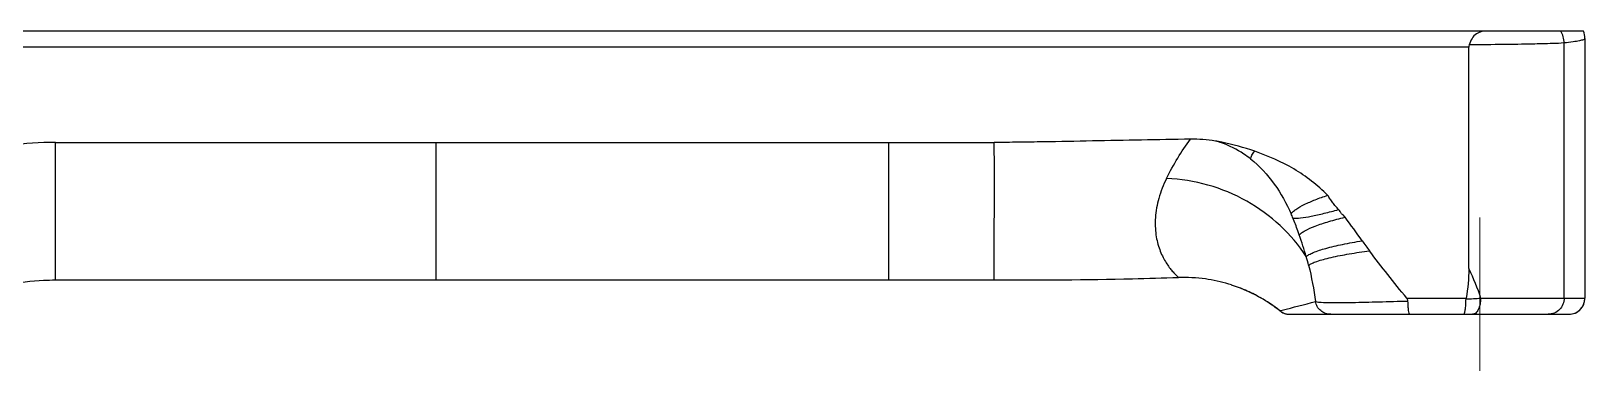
# Model space of a CAD drawing. Extents: x 0 to 1693, y 0 to 1240.
# Drawn here: x 295.5 to 391.5, y 351.3 to 372.3 of the extents above; entities that cross this region are included whole.
import ezdxf

# ---------------------------------------------------------------- set-up
doc = ezdxf.new("R2010")
doc.units = 0
doc.header["$LTSCALE"] = 14
doc.header["$MEASUREMENT"] = 0
doc.linetypes.add('CENTER', pattern=[2, 1.25, -0.25, 0.25, -0.25])
doc.layers.get('0').update_dxf_attribs({"linetype": 'CONTINUOUS'})
doc.layers.add('MODEL', color=7, linetype='CONTINUOUS')

msp = doc.modelspace()

# ---------------------------------------------------------------- linework, layer by layer
at = {"color": 1, "linetype": 'CENTER', "lineweight": 5}
msp.add_line((384.998, 351.327), (384.998, 360.8), dxfattribs=at)
at = {"layer": 'MODEL', "color": 7, "linetype": 'Continuous'}
for p, q in [((391.421, 372.327), (230.998, 372.327)), ((390.215, 366.427), (390.215, 371.593)), ((391.496, 371.863), (391.499, 355.827)), ((384.323, 357.647), (384.323, 371.327)), ((390.216, 355.827), (390.215, 366.427)), ((296.994, 365.443), (355.002, 365.443)), ((354.997, 356.931), (296.998, 356.931)), ((373.265, 354.827), (390.501, 354.827))]:
    msp.add_line(p, q, dxfattribs=at)
at = {"layer": 'MODEL', "color": 9, "linetype": 'Continuous'}
for p, q in [((384.323, 371.327), (293.932, 371.327)), ((296.998, 356.927), (296.996, 365.443)), ((320.497, 365.443), (320.497, 356.927)), ((348.497, 356.927), (348.497, 365.443)), ((380.491, 355.827), (384.159, 355.827)), ((385.058, 355.827), (390.216, 355.827)), ((390.219, 355.827), (391.501, 355.827)), ((391.499, 355.827), (391.501, 355.827))]:
    msp.add_line(p, q, dxfattribs=at)
for centre, radius, start, end in [((390.103, 371.861), 1.393, 0.08537, 19.55891), ((381.577, 405.471), 49.766, 272.96825, 274.01167)]:
    msp.add_arc(centre, radius, start, end, dxfattribs=at)
at = {"layer": 'MODEL', "color": 7, "linetype": 'Continuous'}
for centre, radius, start, end in [((390.105, 371.87), 1.393, 0.07568, 19.17013), ((367.269, 356.857), 8.789, 80.82468, 90.90113), ((366.657, 353.861), 11.845, 78.31448, 80.21306), ((367.257, 360.18), 5.537, 71.09679, 75.20709), ((365.735, 349.379), 16.421, 70.92389, 78.32925), ((363.173, 356.506), 11.135, 22.54581, 23.95447), ((326.73, 323.291), 62.477, 35.27092, 36.92168), ((345.591, 349.883), 29.929, 16.51953, 19.2035), ((419.293, 389.201), 51.154, 215.67563, 216.52654), ((360.16, 354.329), 14.697, 13.87653, 16.05314), ((366.744, 347.576), 9.522, 82.10229, 92.13533), ((366.748, 347.616), 9.482, 81.01523, 82.09251), ((366.741, 347.581), 9.518, 72.07843, 81.00874), ((366.744, 347.594), 9.504, 68.93222, 72.07062), ((366.765, 347.636), 9.454, 68.13673, 68.95983), ((366.717, 347.546), 9.559, 51.66186, 68.88109), ((366.734, 347.56), 9.537, 62.07704, 68.13129), ((366.76, 347.61), 9.481, 54.4473, 62.0755), ((366.716, 347.55), 9.555, 51.64707, 54.44066), ((390.501, 355.827), 1, 270.00006, 0.0084), ((390.499, 355.827), 1, 270.11674, 0.0089), ((373.267, 355.831), 1.004, 231.70913, 244.44523), ((373.265, 355.827), 1, 231.64781, 270), ((373.264, 355.824), 0.997, 244.46002, 245.86811), ((373.266, 355.828), 1.001, 245.88057, 257.24167), ((373.265, 355.829), 1.001, 257.26139, 261.89858), ((373.266, 355.829), 1.002, 261.89221, 270.04317)]:
    msp.add_arc(centre, radius, start, end, dxfattribs=at)
for points, start_tangent, end_tangent in [([(385.515, 372.327), (384.792, 372.153), (384.526, 371.878), (384.346, 371.474)], (-1, 0), (-0.299275, -0.954167)), ([(384.346, 371.474), (384.323, 371.327)], (-0.299275, -0.954167), (0, -1)), ([(296.994, 365.443), (294.196, 365.266), (291.436, 364.777), (286.155, 362.917), (281.505, 359.806), (279.571, 357.775), (277.977, 355.468)], (-0.999991, 0.004352), (-0.50303, -0.864269)), ([(367.131, 365.645), (361.066, 365.535), (358.034, 365.481), (356.518, 365.46), (355.002, 365.443)], (-0.999874, -0.015871), (-0.999989, -0.004722)), ([(370.838, 364.434), (370.43, 364.731), (369.051, 365.418)], (-0.785905, 0.618348), (-0.946206, 0.323565)), ([(375.605, 362.18), (373.515, 363.806), (371.101, 364.898)], (-0.70026, 0.713888), (-0.945239, 0.32638)), ([(370.838, 364.434), (372.305, 362.877), (373.348, 361.027)], (0.785905, -0.618348), (0.4066, -0.913606)), ([(373.348, 361.027), (373.461, 361.164), (373.641, 361.31), (374.163, 361.61), (374.836, 361.905), (375.605, 362.18)], (0.497238, 0.867614), (0.950222, 0.311574)), ([(376.281, 361.299), (376.094, 361.505), (375.916, 361.72), (375.835, 361.832), (375.758, 361.948), (375.684, 362.066), (375.605, 362.18)], (-0.631192, 0.775626), (-0.695302, 0.718718)), ([(376.679, 360.823), (376.577, 360.942), (376.518, 360.993), (376.453, 361.038), (376.412, 361.105), (376.373, 361.172), (376.281, 361.299)], (-0.600979, 0.799265), (-0.623339, 0.781952)), ([(373.854, 359.728), (373.759, 359.994), (373.456, 360.775)], (-0.328157, 0.944623), (-0.384007, 0.92333)), ([(380.491, 355.827), (379.323, 357.278), (378.187, 358.755)], (-0.636639, 0.771162), (-0.595932, 0.803035)), ([(374.428, 357.854), (374.861, 355.613)], (0.241375, -0.970432), (0.147614, -0.989045)), ([(384.323, 357.647), (384.159, 355.827)], (0.000568, -1), (-0.186105, -0.98253)), ([(296.997, 356.927), (296.272, 356.909), (293.993, 356.649)], (-1, -0.000002), (-0.985019, -0.172444)), ([(366.39, 357.086), (363.545, 357.002), (354.997, 356.927)], (-0.999317, -0.036956), (-1, 0)), ([(375.793, 354.827), (375.468, 354.885), (375.18, 355.051), (374.963, 355.307), (374.863, 355.614)], (-1, 0), (-0.11872, 0.992928)), ([(380.568, 355.647), (380.491, 355.827)], (-0.020868, 0.999782), (-0.636639, 0.771162)), ([(380.683, 354.827), (380.663, 354.842), (380.643, 354.887), (380.608, 355.058), (380.582, 355.322), (380.568, 355.647)], (-1, -0.000216), (-0.020868, 0.999782)), ([(384, 354.827), (384.058, 354.897), (384.107, 355.099), (384.14, 355.405), (384.154, 355.772)], (1, 0.000082), (0.008084, 0.999967)), ([(384.159, 355.827), (384.156, 355.772)], (-0.186105, -0.98253), (0.202053, -0.979375)), ([(390.219, 355.827), (389.93, 355.12), (389.232, 354.827)], (0.00008, -1), (-1, -0.000195))]:
    msp.add_spline(points, degree=3, dxfattribs=dict(at, start_tangent=start_tangent, end_tangent=end_tangent))
at = {"layer": 'MODEL', "color": 9, "linetype": 'Continuous'}
for points, start_tangent, end_tangent in [([(390.215, 371.593), (389.509, 371.556), (388.242, 371.523), (386.487, 371.495), (384.346, 371.474)], (-0.995703, -0.092609), (-0.999974, -0.007185)), ([(390.215, 371.593), (390.004, 372.327)], (-0.002712, 0.999996), (-0.528098, 0.849184)), ([(391.498, 371.863), (391.476, 371.829), (391.414, 371.795), (391.172, 371.727), (390.772, 371.66), (390.215, 371.593)], (-0.069993, -0.997547), (-0.9945, -0.104739)), ([(354.998, 356.927), (354.998, 356.938), (354.998, 356.971), (354.998, 357.024), (354.998, 357.096), (354.998, 357.187), (354.998, 357.297), (354.998, 357.567), (354.997, 357.904), (354.995, 358.303), (354.994, 358.764), (354.996, 359.285), (355.008, 360.5), (355.019, 361.938), (355.017, 363.59), (355.002, 365.443)], (0.936672, 0.350209), (-0.010713, 0.999943)), ([(365.656, 363.223), (366.341, 364.482), (367.129, 365.645)], (0.437386, 0.899274), (0.612257, 0.790659)), ([(369.051, 365.418), (369.056, 365.46)], (0.067569, 0.997715), (0.180069, 0.983654)), ([(370.838, 364.434), (370.926, 364.65), (371.101, 364.898)], (0.197573, 0.980288), (0.637845, 0.770164)), ([(365.656, 363.223), (365.173, 361.986), (364.964, 360.798), (364.998, 359.731), (365.226, 358.822), (365.391, 358.432), (365.577, 358.088), (365.772, 357.791), (365.964, 357.545), (366.143, 357.35), (366.28, 357.206), (366.326, 357.155), (366.361, 357.117), (366.385, 357.094), (366.398, 357.087)], (-0.445808, -0.895129), (0.999776, 0.021163)), ([(374.284, 358.393), (372.67, 360.312), (370.606, 361.817), (365.656, 363.223)], (-0.538277, 0.842768), (-0.999266, 0.038297)), ([(373.456, 360.775), (373.919, 360.784), (374.58, 360.889), (375.385, 361.067), (376.281, 361.299)], (0.9908, -0.135338), (0.963699, 0.26699)), ([(373.854, 359.728), (373.99, 359.856), (374.203, 359.993), (374.83, 360.277), (375.676, 360.559), (376.679, 360.823)], (0.606986, 0.794712), (0.97311, 0.230343)), ([(374.284, 358.393), (374.452, 358.514), (374.715, 358.64), (375.487, 358.897), (376.522, 359.144), (377.739, 359.368)], (0.706025, 0.708187), (0.986954, 0.161002)), ([(374.428, 357.854), (374.625, 357.975), (374.937, 358.098), (375.341, 358.22), (375.819, 358.34), (376.933, 358.561), (378.187, 358.755)], (0.752065, 0.659089), (0.990854, 0.134938)), ([(384.323, 357.639), (385.058, 355.827)], (0.433439, -0.901183), (0.31388, -0.949463)), ([(372.645, 355.043), (372.79, 355.079), (374.862, 355.613)], (0.971861, 0.235554), (0.971437, 0.237299)), ([(374.861, 355.613), (375.209, 355.57), (375.736, 355.552), (376.386, 355.552), (377.122, 355.562), (378.77, 355.599), (380.568, 355.647)], (0.970721, -0.240211), (0.999609, 0.027954)), ([(385.058, 355.827), (385.02, 355.445), (384.913, 355.12), (384.752, 354.903), (384.562, 354.827)], (-0.000058, -1), (-1, -0.000139))]:
    msp.add_spline(points, degree=3, dxfattribs=dict(at, start_tangent=start_tangent, end_tangent=end_tangent))

doc.saveas('drawing.dxf')
